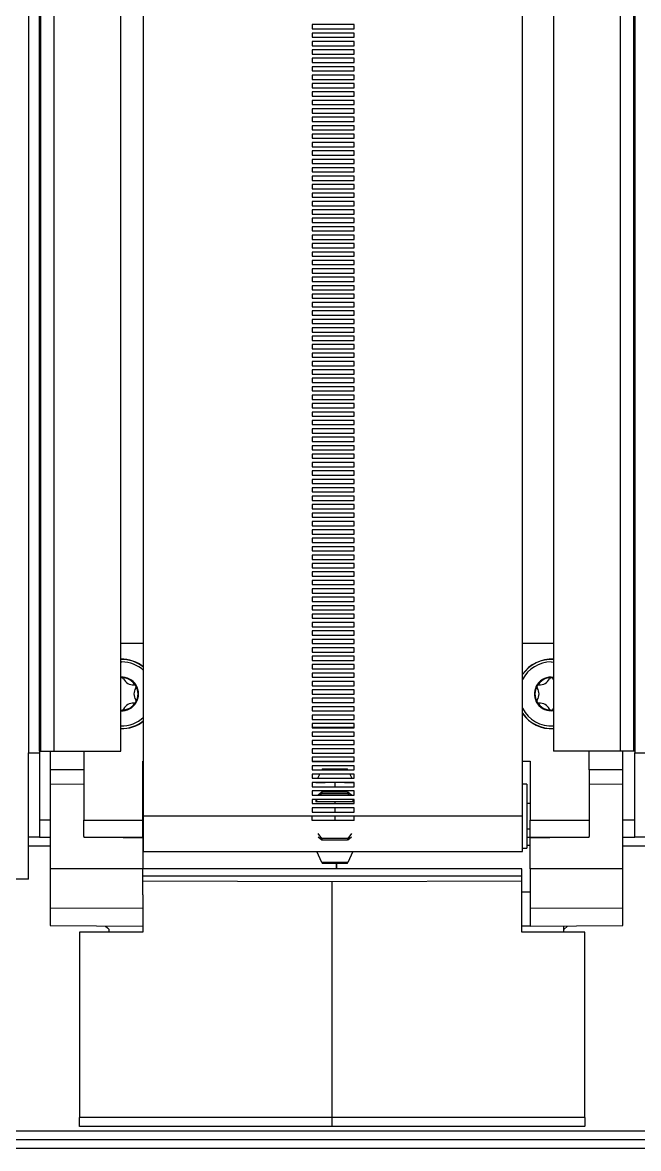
# Paper-space layout 'D' of a CAD drawing. Header units: inches. Extents: x 0 to 136, y 0 to 88.
# Drawn here: x 24.19 to 28.02, y 46.55 to 53.57 of the extents above; entities that cross this region are included whole.
import ezdxf

# ---------------------------------------------------------------- set-up
doc = ezdxf.new("R2010")
doc.units = ezdxf.units.IN
doc.header["$LTSCALE"] = 4
doc.header["$MEASUREMENT"] = 0

psp = doc.layouts.new('D')

# ---------------------------------------------------------------- linework, layer by layer
at = {"color": 7, "linetype": 'Continuous', "lineweight": 25}
for p, q in [((24.2906, 49.0252), (24.2906, 79.7233)), ((24.2973, 79.7233), (24.2973, 49.0252)), ((24.2973, 49.0252), (24.2973, 79.7233)), ((24.3806, 79.7233), (24.3806, 49.0252)), ((27.4957, 79.7233), (27.4957, 49.0252)), ((27.9124, 49.0252), (27.9124, 79.7233)), ((27.9957, 49.0252), (27.9957, 79.7233)), ((27.9957, 79.7233), (27.9957, 49.0252)), ((28.0024, 79.7233), (28.0024, 49.0252)), ((24.2228, 79.1984), (24.2228, 49.0147)), ((24.2906, 79.1984), (24.2906, 49.0147)), ((28.0024, 79.1984), (28.0024, 49.0147)), ((24.7973, 49.0252), (24.7973, 76.0272)), ((24.9404, 48.6199), (24.9404, 76.0247)), ((27.3026, 48.6199), (27.3026, 76.0048)), ((26.2527, 53.5542), (25.9903, 53.5542)), ((25.9903, 53.5542), (25.9903, 53.528)), ((26.2527, 53.5542), (25.9903, 53.5542)), ((26.2527, 53.528), (26.2527, 53.5542)), ((25.9903, 53.528), (26.2527, 53.528)), ((26.2527, 53.5017), (25.9903, 53.5017)), ((25.9903, 53.5017), (25.9903, 53.4755)), ((26.2527, 53.5017), (25.9903, 53.5017)), ((26.2527, 53.4755), (26.2527, 53.5017)), ((25.9903, 53.4755), (26.2527, 53.4755)), ((26.2527, 53.4492), (25.9903, 53.4492)), ((25.9903, 53.4492), (25.9903, 53.423)), ((26.2527, 53.4492), (25.9903, 53.4492)), ((25.9903, 53.423), (26.2527, 53.423)), ((26.2527, 53.423), (26.2527, 53.4492)), ((26.2527, 53.3968), (25.9903, 53.3968)), ((25.9903, 53.3968), (25.9903, 53.3705)), ((26.2527, 53.3968), (25.9903, 53.3968)), ((25.9903, 53.3705), (26.2527, 53.3705)), ((26.2527, 53.3443), (25.9903, 53.3443)), ((25.9903, 53.3443), (25.9903, 53.318)), ((26.2527, 53.3443), (25.9903, 53.3443)), ((26.2527, 53.3705), (26.2527, 53.3968)), ((26.2527, 53.318), (26.2527, 53.3443)), ((25.9903, 53.318), (26.2527, 53.318)), ((26.2527, 53.2918), (25.9903, 53.2918)), ((25.9903, 53.2918), (25.9903, 53.2655)), ((26.2527, 53.2918), (25.9903, 53.2918)), ((26.2527, 53.2655), (26.2527, 53.2918)), ((25.9903, 53.2655), (26.2527, 53.2655)), ((26.2527, 53.2393), (25.9903, 53.2393)), ((25.9903, 53.2393), (25.9903, 53.213)), ((26.2527, 53.2393), (25.9903, 53.2393)), ((25.9903, 53.213), (26.2527, 53.213)), ((26.2527, 53.213), (26.2527, 53.2393)), ((26.2527, 53.1868), (25.9903, 53.1868)), ((25.9903, 53.1868), (25.9903, 53.1605)), ((26.2527, 53.1868), (25.9903, 53.1868)), ((25.9903, 53.1605), (26.2527, 53.1605)), ((26.2527, 53.1343), (25.9903, 53.1343)), ((25.9903, 53.1343), (25.9903, 53.108)), ((26.2527, 53.1343), (25.9903, 53.1343)), ((26.2527, 53.1605), (26.2527, 53.1868)), ((26.2527, 53.108), (26.2527, 53.1343)), ((25.9903, 53.108), (26.2527, 53.108)), ((26.2527, 53.0818), (25.9903, 53.0818)), ((25.9903, 53.0818), (25.9903, 53.0555)), ((26.2527, 53.0818), (25.9903, 53.0818)), ((26.2527, 53.0555), (26.2527, 53.0818)), ((25.9903, 53.0555), (26.2527, 53.0555)), ((26.2527, 53.0293), (25.9903, 53.0293)), ((25.9903, 53.0293), (25.9903, 53.0031)), ((26.2527, 53.0293), (25.9903, 53.0293)), ((25.9903, 53.0031), (26.2527, 53.0031)), ((26.2527, 53.0031), (26.2527, 53.0293)), ((26.2527, 52.9768), (25.9903, 52.9768)), ((25.9903, 52.9768), (25.9903, 52.9506)), ((26.2527, 52.9768), (25.9903, 52.9768)), ((25.9903, 52.9506), (26.2527, 52.9506)), ((26.2527, 52.9243), (25.9903, 52.9243)), ((25.9903, 52.9243), (25.9903, 52.8981)), ((26.2527, 52.9243), (25.9903, 52.9243)), ((26.2527, 52.9506), (26.2527, 52.9768)), ((26.2527, 52.8981), (26.2527, 52.9243)), ((25.9903, 52.8981), (26.2527, 52.8981)), ((26.2527, 52.8718), (25.9903, 52.8718)), ((25.9903, 52.8718), (25.9903, 52.8456)), ((26.2527, 52.8718), (25.9903, 52.8718)), ((26.2527, 52.8456), (26.2527, 52.8718)), ((25.9903, 52.8456), (26.2527, 52.8456)), ((26.2527, 52.8193), (25.9903, 52.8193)), ((25.9903, 52.8193), (25.9903, 52.7931)), ((26.2527, 52.8193), (25.9903, 52.8193)), ((25.9903, 52.7931), (26.2527, 52.7931)), ((26.2527, 52.7931), (26.2527, 52.8193)), ((26.2527, 52.7668), (25.9903, 52.7668)), ((25.9903, 52.7668), (25.9903, 52.7406)), ((26.2527, 52.7668), (25.9903, 52.7668)), ((25.9903, 52.7406), (26.2527, 52.7406)), ((26.2527, 52.7143), (25.9903, 52.7143)), ((25.9903, 52.7143), (25.9903, 52.6881)), ((26.2527, 52.7143), (25.9903, 52.7143)), ((26.2527, 52.7406), (26.2527, 52.7668)), ((26.2527, 52.6881), (26.2527, 52.7143)), ((25.9903, 52.6881), (26.2527, 52.6881)), ((26.2527, 52.6618), (25.9903, 52.6618)), ((25.9903, 52.6618), (25.9903, 52.6356)), ((26.2527, 52.6618), (25.9903, 52.6618)), ((26.2527, 52.6356), (26.2527, 52.6618)), ((25.9903, 52.6356), (26.2527, 52.6356)), ((26.2527, 52.6094), (25.9903, 52.6094)), ((25.9903, 52.6094), (25.9903, 52.5831)), ((26.2527, 52.6094), (25.9903, 52.6094)), ((25.9903, 52.5831), (26.2527, 52.5831)), ((26.2527, 52.5831), (26.2527, 52.6094)), ((26.2527, 52.5569), (25.9903, 52.5569)), ((25.9903, 52.5569), (25.9903, 52.5306)), ((26.2527, 52.5569), (25.9903, 52.5569)), ((25.9903, 52.5306), (26.2527, 52.5306)), ((26.2527, 52.5044), (25.9903, 52.5044)), ((25.9903, 52.5044), (25.9903, 52.4781)), ((26.2527, 52.5044), (25.9903, 52.5044)), ((26.2527, 52.5306), (26.2527, 52.5569)), ((26.2527, 52.4781), (26.2527, 52.5044)), ((25.9903, 52.4781), (26.2527, 52.4781)), ((26.2527, 52.4519), (25.9903, 52.4519)), ((25.9903, 52.4519), (25.9903, 52.4256)), ((26.2527, 52.4519), (25.9903, 52.4519)), ((26.2527, 52.4256), (26.2527, 52.4519)), ((25.9903, 52.4256), (26.2527, 52.4256)), ((26.2527, 52.3994), (25.9903, 52.3994)), ((25.9903, 52.3994), (25.9903, 52.3731)), ((26.2527, 52.3994), (25.9903, 52.3994)), ((25.9903, 52.3731), (26.2527, 52.3731)), ((26.2527, 52.3731), (26.2527, 52.3994)), ((26.2527, 52.3469), (25.9903, 52.3469)), ((25.9903, 52.3469), (25.9903, 52.3206)), ((26.2527, 52.3469), (25.9903, 52.3469)), ((25.9903, 52.3206), (26.2527, 52.3206)), ((26.2527, 52.2944), (25.9903, 52.2944)), ((25.9903, 52.2944), (25.9903, 52.2681)), ((26.2527, 52.2944), (25.9903, 52.2944)), ((26.2527, 52.3206), (26.2527, 52.3469)), ((26.2527, 52.2681), (26.2527, 52.2944)), ((25.9903, 52.2681), (26.2527, 52.2681)), ((26.2527, 52.2419), (25.9903, 52.2419)), ((25.9903, 52.2419), (25.9903, 52.2157)), ((26.2527, 52.2419), (25.9903, 52.2419)), ((26.2527, 52.2157), (26.2527, 52.2419)), ((25.9903, 52.2157), (26.2527, 52.2157)), ((26.2527, 52.1894), (25.9903, 52.1894)), ((25.9903, 52.1894), (25.9903, 52.1632)), ((26.2527, 52.1894), (25.9903, 52.1894)), ((25.9903, 52.1632), (26.2527, 52.1632)), ((26.2527, 52.1632), (26.2527, 52.1894)), ((26.2527, 52.1369), (25.9903, 52.1369)), ((25.9903, 52.1369), (25.9903, 52.1107)), ((26.2527, 52.1369), (25.9903, 52.1369)), ((25.9903, 52.1107), (26.2527, 52.1107)), ((26.2527, 52.0844), (25.9903, 52.0844)), ((25.9903, 52.0844), (25.9903, 52.0582)), ((26.2527, 52.0844), (25.9903, 52.0844)), ((26.2527, 52.1107), (26.2527, 52.1369)), ((26.2527, 52.0582), (26.2527, 52.0844)), ((25.9903, 52.0582), (26.2527, 52.0582)), ((26.2527, 52.0319), (25.9903, 52.0319)), ((25.9903, 52.0319), (25.9903, 52.0057)), ((26.2527, 52.0319), (25.9903, 52.0319)), ((26.2527, 52.0057), (26.2527, 52.0319)), ((25.9903, 52.0057), (26.2527, 52.0057)), ((26.2527, 51.9794), (25.9903, 51.9794)), ((25.9903, 51.9794), (25.9903, 51.9532)), ((26.2527, 51.9794), (25.9903, 51.9794)), ((25.9903, 51.9532), (26.2527, 51.9532)), ((26.2527, 51.9532), (26.2527, 51.9794)), ((26.2527, 51.9269), (25.9903, 51.9269)), ((25.9903, 51.9269), (25.9903, 51.9007)), ((26.2527, 51.9269), (25.9903, 51.9269)), ((25.9903, 51.9007), (26.2527, 51.9007)), ((26.2527, 51.8744), (25.9903, 51.8744)), ((25.9903, 51.8744), (25.9903, 51.8482)), ((26.2527, 51.8744), (25.9903, 51.8744)), ((26.2527, 51.9007), (26.2527, 51.9269)), ((26.2527, 51.8482), (26.2527, 51.8744)), ((25.9903, 51.8482), (26.2527, 51.8482)), ((26.2527, 51.822), (25.9903, 51.822)), ((25.9903, 51.822), (25.9903, 51.7957)), ((26.2527, 51.822), (25.9903, 51.822)), ((26.2527, 51.7957), (26.2527, 51.822)), ((25.9903, 51.7957), (26.2527, 51.7957)), ((26.2527, 51.7695), (25.9903, 51.7695)), ((25.9903, 51.7695), (25.9903, 51.7432)), ((26.2527, 51.7695), (25.9903, 51.7695)), ((25.9903, 51.7432), (26.2527, 51.7432)), ((26.2527, 51.7432), (26.2527, 51.7695)), ((26.2527, 51.717), (25.9903, 51.717)), ((25.9903, 51.717), (25.9903, 51.6907)), ((26.2527, 51.717), (25.9903, 51.717)), ((25.9903, 51.6907), (26.2527, 51.6907)), ((26.2527, 51.6645), (25.9903, 51.6645)), ((25.9903, 51.6645), (25.9903, 51.6382)), ((26.2527, 51.6645), (25.9903, 51.6645)), ((26.2527, 51.6907), (26.2527, 51.717)), ((26.2527, 51.6382), (26.2527, 51.6645)), ((25.9903, 51.6382), (26.2527, 51.6382)), ((26.2527, 51.612), (25.9903, 51.612)), ((25.9903, 51.612), (25.9903, 51.5857)), ((26.2527, 51.612), (25.9903, 51.612)), ((26.2527, 51.5857), (26.2527, 51.612)), ((25.9903, 51.5857), (26.2527, 51.5857)), ((26.2527, 51.5595), (25.9903, 51.5595)), ((25.9903, 51.5595), (25.9903, 51.5332)), ((26.2527, 51.5595), (25.9903, 51.5595)), ((25.9903, 51.5332), (26.2527, 51.5332)), ((26.2527, 51.5332), (26.2527, 51.5595)), ((26.2527, 51.507), (25.9903, 51.507)), ((25.9903, 51.507), (25.9903, 51.4807)), ((26.2527, 51.507), (25.9903, 51.507)), ((25.9903, 51.4807), (26.2527, 51.4807)), ((26.2527, 51.4545), (25.9903, 51.4545)), ((25.9903, 51.4545), (25.9903, 51.4283)), ((26.2527, 51.4545), (25.9903, 51.4545)), ((26.2527, 51.4807), (26.2527, 51.507)), ((26.2527, 51.4283), (26.2527, 51.4545)), ((25.9903, 51.4283), (26.2527, 51.4283)), ((26.2527, 51.402), (25.9903, 51.402)), ((25.9903, 51.402), (25.9903, 51.3758)), ((26.2527, 51.402), (25.9903, 51.402)), ((26.2527, 51.3758), (26.2527, 51.402)), ((25.9903, 51.3758), (26.2527, 51.3758)), ((26.2527, 51.3495), (25.9903, 51.3495)), ((25.9903, 51.3495), (25.9903, 51.3233)), ((26.2527, 51.3495), (25.9903, 51.3495)), ((25.9903, 51.3233), (26.2527, 51.3233)), ((26.2527, 51.3233), (26.2527, 51.3495)), ((26.2527, 51.297), (25.9903, 51.297)), ((25.9903, 51.297), (25.9903, 51.2708)), ((26.2527, 51.297), (25.9903, 51.297)), ((25.9903, 51.2708), (26.2527, 51.2708)), ((26.2527, 51.2445), (25.9903, 51.2445)), ((25.9903, 51.2445), (25.9903, 51.2183)), ((26.2527, 51.2445), (25.9903, 51.2445)), ((26.2527, 51.2708), (26.2527, 51.297)), ((26.2527, 51.2183), (26.2527, 51.2445)), ((25.9903, 51.2183), (26.2527, 51.2183)), ((26.2527, 51.192), (25.9903, 51.192)), ((25.9903, 51.192), (25.9903, 51.1658)), ((26.2527, 51.192), (25.9903, 51.192)), ((26.2527, 51.1658), (26.2527, 51.192)), ((25.9903, 51.1658), (26.2527, 51.1658)), ((26.2527, 51.1395), (25.9903, 51.1395)), ((25.9903, 51.1395), (25.9903, 51.1133)), ((26.2527, 51.1395), (25.9903, 51.1395)), ((25.9903, 51.1133), (26.2527, 51.1133)), ((26.2527, 51.1133), (26.2527, 51.1395)), ((26.2527, 51.087), (25.9903, 51.087)), ((25.9903, 51.087), (25.9903, 51.0608)), ((26.2527, 51.087), (25.9903, 51.087)), ((25.9903, 51.0608), (26.2527, 51.0608)), ((26.2527, 51.0346), (25.9903, 51.0346)), ((25.9903, 51.0346), (25.9903, 51.0083)), ((26.2527, 51.0346), (25.9903, 51.0346)), ((26.2527, 51.0608), (26.2527, 51.087)), ((26.2527, 51.0083), (26.2527, 51.0346)), ((25.9903, 51.0083), (26.2527, 51.0083)), ((26.2527, 50.9821), (25.9903, 50.9821)), ((25.9903, 50.9821), (25.9903, 50.9558)), ((26.2527, 50.9821), (25.9903, 50.9821)), ((25.9903, 50.9558), (26.2527, 50.9558)), ((26.2527, 50.9558), (26.2527, 50.9821)), ((26.2527, 50.9296), (25.9903, 50.9296)), ((25.9903, 50.9296), (25.9903, 50.9033)), ((26.2527, 50.9296), (25.9903, 50.9296)), ((25.9903, 50.9033), (26.2527, 50.9033)), ((26.2527, 50.9033), (26.2527, 50.9296)), ((26.2527, 50.8771), (25.9903, 50.8771)), ((25.9903, 50.8771), (25.9903, 50.8508)), ((26.2527, 50.8771), (25.9903, 50.8771)), ((25.9903, 50.8508), (26.2527, 50.8508)), ((26.2527, 50.8246), (25.9903, 50.8246)), ((25.9903, 50.8246), (25.9903, 50.7983)), ((26.2527, 50.8246), (25.9903, 50.8246)), ((26.2527, 50.8508), (26.2527, 50.8771)), ((26.2527, 50.7983), (26.2527, 50.8246)), ((25.9903, 50.7983), (26.2527, 50.7983)), ((26.2527, 50.7721), (25.9903, 50.7721)), ((25.9903, 50.7721), (25.9903, 50.7458)), ((26.2527, 50.7721), (25.9903, 50.7721)), ((25.9903, 50.7458), (26.2527, 50.7458)), ((26.2527, 50.7458), (26.2527, 50.7721)), ((26.2527, 50.7196), (25.9903, 50.7196)), ((25.9903, 50.7196), (25.9903, 50.6933)), ((26.2527, 50.7196), (25.9903, 50.7196)), ((25.9903, 50.6933), (26.2527, 50.6933)), ((26.2527, 50.6933), (26.2527, 50.7196)), ((26.2527, 50.6671), (25.9903, 50.6671)), ((25.9903, 50.6671), (25.9903, 50.6409)), ((26.2527, 50.6671), (25.9903, 50.6671)), ((25.9903, 50.6409), (26.2527, 50.6409)), ((26.2527, 50.6146), (25.9903, 50.6146)), ((25.9903, 50.6146), (25.9903, 50.5884)), ((26.2527, 50.6146), (25.9903, 50.6146)), ((26.2527, 50.6409), (26.2527, 50.6671)), ((26.2527, 50.5884), (26.2527, 50.6146)), ((25.9903, 50.5884), (26.2527, 50.5884)), ((26.2527, 50.5621), (25.9903, 50.5621)), ((25.9903, 50.5621), (25.9903, 50.5359)), ((26.2527, 50.5621), (25.9903, 50.5621)), ((25.9903, 50.5359), (26.2527, 50.5359)), ((26.2527, 50.5359), (26.2527, 50.5621)), ((26.2527, 50.5096), (25.9903, 50.5096)), ((25.9903, 50.5096), (25.9903, 50.4834)), ((26.2527, 50.5096), (25.9903, 50.5096)), ((25.9903, 50.4834), (26.2527, 50.4834)), ((26.2527, 50.4834), (26.2527, 50.5096)), ((26.2527, 50.4571), (25.9903, 50.4571)), ((25.9903, 50.4571), (25.9903, 50.4309)), ((26.2527, 50.4571), (25.9903, 50.4571)), ((25.9903, 50.4309), (26.2527, 50.4309)), ((26.2527, 50.4046), (25.9903, 50.4046)), ((25.9903, 50.4046), (25.9903, 50.3784)), ((26.2527, 50.4046), (25.9903, 50.4046)), ((26.2527, 50.4309), (26.2527, 50.4571)), ((26.2527, 50.3784), (26.2527, 50.4046)), ((25.9903, 50.3784), (26.2527, 50.3784)), ((26.2527, 50.3521), (25.9903, 50.3521)), ((25.9903, 50.3521), (25.9903, 50.3259)), ((26.2527, 50.3521), (25.9903, 50.3521)), ((25.9903, 50.3259), (26.2527, 50.3259)), ((26.2527, 50.3259), (26.2527, 50.3521)), ((26.2527, 50.2996), (25.9903, 50.2996)), ((25.9903, 50.2996), (25.9903, 50.2734)), ((26.2527, 50.2996), (25.9903, 50.2996)), ((25.9903, 50.2734), (26.2527, 50.2734)), ((26.2527, 50.2734), (26.2527, 50.2996)), ((26.2527, 50.2471), (25.9903, 50.2471)), ((25.9903, 50.2471), (25.9903, 50.2209)), ((26.2527, 50.2471), (25.9903, 50.2471)), ((25.9903, 50.2209), (26.2527, 50.2209)), ((26.2527, 50.1947), (25.9903, 50.1947)), ((25.9903, 50.1947), (25.9903, 50.1684)), ((26.2527, 50.1947), (25.9903, 50.1947)), ((26.2527, 50.2209), (26.2527, 50.2471)), ((26.2527, 50.1684), (26.2527, 50.1947)), ((25.9903, 50.1684), (26.2527, 50.1684)), ((26.2527, 50.1422), (25.9903, 50.1422)), ((25.9903, 50.1422), (25.9903, 50.1159)), ((26.2527, 50.1422), (25.9903, 50.1422)), ((25.9903, 50.1159), (26.2527, 50.1159)), ((26.2527, 50.1159), (26.2527, 50.1422)), ((26.2527, 50.0897), (25.9903, 50.0897)), ((25.9903, 50.0897), (25.9903, 50.0634)), ((26.2527, 50.0897), (25.9903, 50.0897)), ((25.9903, 50.0634), (26.2527, 50.0634)), ((26.2527, 50.0634), (26.2527, 50.0897)), ((26.2527, 50.0372), (25.9903, 50.0372)), ((25.9903, 50.0372), (25.9903, 50.0109)), ((26.2527, 50.0372), (25.9903, 50.0372)), ((25.9903, 50.0109), (26.2527, 50.0109)), ((26.2527, 49.9847), (25.9903, 49.9847)), ((25.9903, 49.9847), (25.9903, 49.9584)), ((26.2527, 49.9847), (25.9903, 49.9847)), ((26.2527, 50.0109), (26.2527, 50.0372)), ((26.2527, 49.9584), (26.2527, 49.9847)), ((25.9903, 49.9584), (26.2527, 49.9584)), ((26.2527, 49.9322), (25.9903, 49.9322)), ((25.9903, 49.9322), (25.9903, 49.9059)), ((26.2527, 49.9322), (25.9903, 49.9322)), ((25.9903, 49.9059), (26.2527, 49.9059)), ((26.2527, 49.9059), (26.2527, 49.9322)), ((26.2527, 49.8797), (25.9903, 49.8797)), ((25.9903, 49.8797), (25.9903, 49.8534)), ((26.2527, 49.8797), (25.9903, 49.8797)), ((25.9903, 49.8534), (26.2527, 49.8534)), ((26.2527, 49.8534), (26.2527, 49.8797)), ((26.2527, 49.8272), (25.9903, 49.8272)), ((25.9903, 49.8272), (25.9903, 49.801)), ((26.2527, 49.8272), (25.9903, 49.8272)), ((25.9903, 49.801), (26.2527, 49.801)), ((26.2527, 49.7747), (25.9903, 49.7747)), ((25.9903, 49.7747), (25.9903, 49.7485)), ((26.2527, 49.7747), (25.9903, 49.7747)), ((26.2527, 49.801), (26.2527, 49.8272)), ((26.2527, 49.7485), (26.2527, 49.7747)), ((24.9404, 49.6971), (24.7973, 49.6971)), ((25.9903, 49.7485), (26.2527, 49.7485)), ((26.2527, 49.7222), (25.9903, 49.7222)), ((25.9903, 49.7222), (25.9903, 49.696)), ((26.2527, 49.7222), (25.9903, 49.7222)), ((25.9903, 49.6971), (26.2527, 49.6971)), ((25.9903, 49.696), (26.2527, 49.696)), ((26.2527, 49.696), (26.2527, 49.7222)), ((27.4957, 49.6971), (27.3026, 49.6971)), ((26.2527, 49.6697), (25.9903, 49.6697)), ((25.9903, 49.6697), (25.9903, 49.6435)), ((26.2527, 49.6697), (25.9903, 49.6697)), ((25.9903, 49.6435), (26.2527, 49.6435)), ((26.2527, 49.6435), (26.2527, 49.6697)), ((24.7973, 49.5815), (24.8039, 49.5816)), ((26.2527, 49.6172), (25.9903, 49.6172)), ((25.9903, 49.6172), (25.9903, 49.591)), ((26.2527, 49.6172), (25.9903, 49.6172)), ((25.9903, 49.591), (26.2527, 49.591)), ((26.2527, 49.5647), (25.9903, 49.5647)), ((25.9903, 49.5647), (25.9903, 49.5385)), ((26.2527, 49.5647), (25.9903, 49.5647)), ((26.2527, 49.591), (26.2527, 49.6172)), ((26.2527, 49.5385), (26.2527, 49.5647)), ((27.4811, 49.5816), (27.4957, 49.5811)), ((24.8039, 49.4834), (24.7973, 49.4832)), ((25.9903, 49.5385), (26.2527, 49.5385)), ((26.2527, 49.5122), (25.9903, 49.5122)), ((25.9903, 49.5122), (25.9903, 49.486)), ((26.2527, 49.5122), (25.9903, 49.5122)), ((25.9903, 49.486), (26.2527, 49.486)), ((26.2527, 49.486), (26.2527, 49.5122)), ((27.4811, 49.4871), (27.4957, 49.4861)), ((26.2527, 49.4597), (25.9903, 49.4597)), ((25.9903, 49.4597), (25.9903, 49.4335)), ((26.2527, 49.4597), (25.9903, 49.4597)), ((25.9903, 49.4335), (26.2527, 49.4335)), ((26.2527, 49.4335), (26.2527, 49.4597)), ((27.4957, 49.4706), (27.4924, 49.4764)), ((26.2527, 49.4073), (25.9903, 49.4073)), ((25.9903, 49.4073), (25.9903, 49.381)), ((26.2527, 49.4073), (25.9903, 49.4073)), ((25.9903, 49.381), (26.2527, 49.381)), ((26.2527, 49.3548), (25.9903, 49.3548)), ((25.9903, 49.3548), (25.9903, 49.3285)), ((26.2527, 49.3548), (25.9903, 49.3548)), ((26.2527, 49.381), (26.2527, 49.4073)), ((26.2527, 49.3285), (26.2527, 49.3548)), ((24.7973, 49.281), (24.8039, 49.2808)), ((25.9903, 49.3285), (26.2527, 49.3285)), ((26.2527, 49.3023), (25.9903, 49.3023)), ((25.9903, 49.3023), (25.9903, 49.276)), ((26.2527, 49.3023), (25.9903, 49.3023)), ((25.9903, 49.276), (26.2527, 49.276)), ((26.2527, 49.276), (26.2527, 49.3023)), ((27.4924, 49.2879), (27.4957, 49.2926)), ((26.2527, 49.2498), (25.9903, 49.2498)), ((25.9903, 49.2498), (25.9903, 49.2235)), ((26.2527, 49.2498), (25.9903, 49.2498)), ((25.9903, 49.2235), (26.2527, 49.2235)), ((26.2527, 49.2235), (26.2527, 49.2498)), ((26.2527, 49.1973), (25.9903, 49.1973)), ((25.9903, 49.1973), (25.9903, 49.171)), ((26.2527, 49.1973), (25.9903, 49.1973)), ((26.2527, 49.1721), (25.9903, 49.1721)), ((25.9903, 49.171), (26.2527, 49.171)), ((26.2527, 49.1448), (25.9903, 49.1448)), ((25.9903, 49.1448), (25.9903, 49.1185)), ((26.2527, 49.171), (26.2527, 49.1973)), ((26.2527, 49.1185), (26.2527, 49.1448)), ((25.9903, 49.1185), (26.2527, 49.1185)), ((26.2527, 49.0923), (25.9903, 49.0923)), ((25.9903, 49.0923), (25.9903, 49.066)), ((25.9903, 49.066), (26.2527, 49.066)), ((26.2527, 49.066), (26.2527, 49.0923)), ((24.2228, 49.0147), (24.2906, 49.0147)), ((24.2228, 48.7361), (24.2228, 49.0147)), ((24.2906, 49.0252), (24.2973, 49.0252)), ((24.2906, 49.0147), (24.2906, 48.4897)), ((24.2973, 49.0252), (24.3806, 49.0252)), ((24.3577, 49.0252), (24.3577, 48.9097)), ((24.3806, 49.0252), (24.7973, 49.0252)), ((24.5677, 49.0252), (24.5677, 48.9092)), ((26.2527, 49.0398), (25.9903, 49.0398)), ((25.9903, 49.0398), (25.9903, 49.0136)), ((25.9903, 49.0136), (26.2527, 49.0136)), ((26.2527, 49.0136), (26.2527, 49.0398)), ((27.9124, 49.0252), (27.4957, 49.0252)), ((27.7173, 48.9092), (27.7173, 49.0252)), ((27.9957, 49.0252), (27.9124, 49.0252)), ((27.9273, 48.9097), (27.9273, 49.0252)), ((28.0024, 49.0252), (27.9957, 49.0252)), ((28.0024, 49.0147), (28.0701, 49.0147)), ((28.0024, 48.4897), (28.0024, 49.0147)), ((24.9351, 48.9622), (24.9404, 48.9622)), ((24.9351, 48.6256), (24.9351, 48.9622)), ((26.2527, 48.9873), (25.9903, 48.9873)), ((25.9903, 48.9873), (25.9903, 48.9611)), ((25.9903, 48.9622), (26.2527, 48.9622)), ((25.9903, 48.9611), (26.2527, 48.9611)), ((26.2527, 48.9348), (25.9903, 48.9348)), ((25.9903, 48.9348), (25.9903, 48.9086)), ((26.2527, 48.9348), (25.9903, 48.9348)), ((26.2527, 48.9611), (26.2527, 48.9873)), ((26.2527, 48.9086), (26.2527, 48.9348)), ((27.3026, 48.9622), (27.3498, 48.9622)), ((27.3498, 48.9622), (27.3498, 48.5947)), ((24.5677, 48.9092), (24.3577, 48.9097)), ((24.3577, 48.9097), (24.3577, 48.8188)), ((24.5677, 48.906), (24.5677, 48.9092)), ((24.5677, 48.906), (24.5677, 48.5947)), ((25.9903, 48.9086), (26.2527, 48.9086)), ((26.2527, 48.8823), (25.9903, 48.8823)), ((25.9903, 48.8823), (25.9903, 48.8561)), ((26.2527, 48.8823), (25.9903, 48.8823)), ((25.9903, 48.8561), (26.2527, 48.8561)), ((26.0263, 48.8561), (26.0385, 48.8823)), ((26.0507, 48.9086), (26.0511, 48.9095)), ((26.0532, 48.9141), (26.0511, 48.9095)), ((26.0511, 48.9095), (26.2128, 48.9095)), ((26.2107, 48.9141), (26.0532, 48.9141)), ((26.2128, 48.9095), (26.2107, 48.9141)), ((26.2128, 48.9095), (26.2133, 48.9086)), ((26.2255, 48.8823), (26.2377, 48.8561)), ((26.2527, 48.8561), (26.2527, 48.8823)), ((27.9273, 48.9097), (27.7173, 48.9092)), ((27.7173, 48.9092), (27.7173, 48.906)), ((27.7173, 48.906), (27.7173, 48.5947)), ((27.9273, 48.8188), (27.9273, 48.9097)), ((24.5677, 48.8183), (24.3577, 48.8188)), ((24.3577, 48.8188), (24.3577, 48.2929)), ((24.9404, 48.8205), (24.9351, 48.8205)), ((26.0048, 48.8298), (25.9903, 48.8297)), ((26.2527, 48.8298), (25.9903, 48.8298)), ((25.9903, 48.8298), (25.9903, 48.8036)), ((26.2527, 48.8298), (25.9903, 48.8298)), ((25.9903, 48.8036), (26.2527, 48.8036)), ((26.0139, 48.8298), (26.0139, 48.8293)), ((26.0139, 48.8293), (26.0723, 48.8298)), ((26.0139, 48.8293), (26.0141, 48.8298)), ((26.132, 48.8298), (26.132, 48.8036)), ((26.1917, 48.8298), (26.2501, 48.8293)), ((26.2499, 48.8298), (26.2501, 48.8293)), ((26.2501, 48.8293), (26.2501, 48.8298)), ((26.2527, 48.8036), (26.2527, 48.8298)), ((27.3288, 48.8205), (27.3026, 48.8207)), ((27.3288, 48.8205), (27.3288, 48.621)), ((27.9273, 48.8188), (27.7173, 48.8183)), ((27.9273, 48.2929), (27.9273, 48.8188)), ((24.2228, 48.2273), (24.2228, 48.7361)), ((26.2527, 48.7773), (25.9903, 48.7773)), ((25.9903, 48.7773), (25.9903, 48.7511)), ((26.2527, 48.7773), (25.9903, 48.7773)), ((25.9903, 48.7511), (26.2527, 48.7511)), ((26.2527, 48.7248), (25.9903, 48.7248)), ((25.9903, 48.7248), (25.9903, 48.6986)), ((26.0172, 48.7248), (25.9903, 48.7248)), ((26.0139, 48.7115), (26.024, 48.7248)), ((26.0139, 48.7248), (26.0139, 48.7115)), ((26.0139, 48.7115), (26.132, 48.7121)), ((26.0511, 48.7697), (26.0287, 48.7511)), ((26.0438, 48.7511), (26.0511, 48.7607)), ((26.0511, 48.7697), (26.0511, 48.7607)), ((26.0511, 48.7607), (26.2128, 48.7607)), ((26.2119, 48.7701), (26.052, 48.7701)), ((26.132, 48.7773), (26.132, 48.7701)), ((26.132, 48.7121), (26.2501, 48.7115)), ((26.132, 48.7121), (26.132, 48.6986)), ((26.2128, 48.7607), (26.2128, 48.7697)), ((26.2353, 48.7511), (26.2128, 48.7697)), ((26.2128, 48.7607), (26.2201, 48.7511)), ((26.24, 48.7248), (26.2501, 48.7115)), ((26.2527, 48.7248), (26.2467, 48.7248)), ((26.2501, 48.7115), (26.2501, 48.7248)), ((26.2527, 48.7511), (26.2527, 48.7773)), ((26.2527, 48.6986), (26.2527, 48.7248)), ((25.9903, 48.6986), (26.2527, 48.6986)), ((26.2527, 48.6723), (25.9903, 48.6723)), ((25.9903, 48.6723), (25.9903, 48.6461)), ((25.9903, 48.6461), (26.2527, 48.6461)), ((26.132, 48.6723), (26.132, 48.6461)), ((26.2527, 48.6461), (26.2527, 48.6723)), ((27.3498, 48.6997), (27.3288, 48.6997)), ((24.2906, 48.5972), (24.3577, 48.5972)), ((24.5677, 48.5947), (24.9351, 48.5947)), ((24.5677, 48.4934), (24.5677, 48.5947)), ((24.9351, 48.621), (24.9351, 48.6256)), ((24.9351, 48.6163), (24.9351, 48.621)), ((24.9351, 48.5947), (24.9351, 48.6163)), ((24.9351, 48.5947), (24.9351, 48.59)), ((24.9351, 48.4833), (24.9351, 48.59)), ((25.9903, 48.6199), (24.9404, 48.6199)), ((24.9404, 48.3994), (24.9404, 48.6199)), ((26.2527, 48.6199), (25.9903, 48.6199)), ((25.9903, 48.5936), (25.9903, 48.6199)), ((26.2527, 48.5936), (25.9903, 48.5936)), ((26.132, 48.6199), (26.132, 48.5936)), ((27.3026, 48.6199), (26.2527, 48.6199)), ((26.2527, 48.5936), (26.2527, 48.6199)), ((27.3026, 48.3994), (27.3026, 48.6199)), ((27.3288, 48.621), (27.3288, 48.4214)), ((27.3498, 48.5947), (27.7173, 48.5947)), ((27.3498, 48.4897), (27.3498, 48.5947)), ((27.7173, 48.5947), (27.7173, 48.4934)), ((27.9273, 48.5972), (28.0024, 48.5972)), ((26.0511, 48.4812), (26.0282, 48.5115)), ((26.2358, 48.5115), (26.2128, 48.4812)), ((27.3288, 48.5422), (27.3498, 48.5422)), ((24.2906, 48.4897), (24.2228, 48.4897)), ((24.2228, 48.436), (24.3577, 48.436)), ((24.2906, 48.4897), (24.3577, 48.4897)), ((24.5677, 48.4934), (24.5677, 48.4897)), ((24.9351, 48.4833), (24.5677, 48.4897)), ((24.5677, 48.4897), (24.9351, 48.4897)), ((24.7252, 48.4897), (24.7252, 48.487)), ((24.9351, 48.4833), (24.9351, 48.2916)), ((26.0277, 48.4916), (26.0511, 48.4722)), ((26.0511, 48.4812), (26.0511, 48.4722)), ((26.2128, 48.4812), (26.0511, 48.4812)), ((26.052, 48.4718), (26.2119, 48.4718)), ((26.2128, 48.4722), (26.2362, 48.4916)), ((26.2128, 48.4722), (26.2128, 48.4812)), ((27.3288, 48.4897), (27.3498, 48.4897)), ((27.3498, 48.4372), (27.3288, 48.4372)), ((27.7173, 48.4897), (27.3498, 48.4833)), ((27.3498, 48.4833), (27.3498, 48.4897)), ((27.3498, 48.4897), (27.7173, 48.4897)), ((27.3498, 48.2916), (27.3498, 48.4833)), ((27.5598, 48.4897), (27.5598, 48.487)), ((27.691, 48.4893), (27.691, 48.4897)), ((27.7173, 48.4897), (27.7173, 48.4934)), ((27.9273, 48.4897), (28.0024, 48.4897)), ((27.9273, 48.436), (28.1372, 48.436)), ((28.0701, 48.4897), (28.0024, 48.4897)), ((24.9351, 48.4214), (24.9404, 48.4214)), ((24.9404, 48.3994), (27.3026, 48.3994)), ((26.0511, 48.3324), (26.02, 48.3994)), ((26.244, 48.3994), (26.2128, 48.3324)), ((27.3026, 48.4212), (27.3288, 48.4214)), ((24.9351, 48.2916), (24.3577, 48.2929)), ((24.3577, 48.2929), (24.3577, 48.0497)), ((27.2973, 48.2929), (24.9351, 48.2929)), ((24.9351, 48.1294), (24.9351, 48.2916)), ((26.2128, 48.3324), (26.0511, 48.3324)), ((26.0511, 48.3324), (26.0532, 48.3278)), ((26.0532, 48.3278), (26.2107, 48.3278)), ((26.1425, 48.3278), (26.1425, 48.2929)), ((26.1425, 48.2929), (26.1425, 48.3278)), ((26.2107, 48.3278), (26.2128, 48.3324)), ((27.2973, 48.2437), (27.2973, 48.2929)), ((27.9273, 48.2929), (27.3498, 48.2916)), ((27.3498, 48.2916), (27.3498, 48.0473)), ((27.9273, 48.0497), (27.9273, 48.2929)), ((24.2228, 48.2273), (24.1428, 48.2273)), ((27.2973, 48.2456), (24.9351, 48.2456)), ((27.2973, 48.2159), (27.2973, 48.2456)), ((26.1162, 48.2119), (24.9351, 48.2159)), ((27.2973, 48.2159), (26.1162, 48.2119)), ((26.1162, 46.7416), (26.1162, 48.2119)), ((27.2973, 47.8966), (27.2973, 48.2159)), ((27.2973, 48.1485), (27.3498, 48.1485)), ((24.9351, 48.1294), (24.9351, 47.8966)), ((24.3577, 48.0497), (24.9351, 48.0473)), ((24.3577, 48.0497), (24.3577, 47.9385)), ((27.3498, 48.0473), (27.9273, 48.0497)), ((27.3498, 48.0473), (27.3498, 47.9335)), ((27.9273, 47.9385), (27.9273, 48.0497)), ((24.3577, 47.9385), (24.9351, 47.9335)), ((27.3498, 47.9335), (27.9273, 47.9385)), ((24.9351, 47.8966), (24.5414, 47.8964)), ((24.5414, 47.8964), (24.5414, 46.741)), ((24.7252, 47.8965), (24.7252, 47.913)), ((27.3498, 47.9343), (27.2973, 47.9343)), ((27.691, 47.8964), (27.2973, 47.8966)), ((27.5823, 47.9355), (27.5598, 47.913)), ((27.5598, 47.913), (27.5598, 47.9353)), ((27.5598, 47.8965), (27.5598, 47.9353)), ((27.691, 46.741), (27.691, 47.8964)), ((26.1162, 46.7416), (24.5414, 46.741)), ((24.5414, 46.6871), (24.5414, 46.741)), ((24.5414, 46.6871), (26.1162, 46.6877)), ((24.5414, 46.6859), (24.5414, 46.6871)), ((26.1162, 46.6857), (24.5414, 46.6859)), ((26.1162, 46.6877), (26.1162, 46.7416)), ((27.691, 46.741), (26.1162, 46.7416)), ((26.1162, 46.6877), (27.691, 46.6871)), ((27.691, 46.6863), (26.1162, 46.6857)), ((27.691, 46.741), (27.691, 46.6871)), ((27.691, 46.6863), (27.691, 46.6871)), ((43.1466, 46.6562), (16.6949, 46.6562)), ((42.8841, 46.6025), (16.9574, 46.6025)), ((42.8841, 46.5487), (16.9574, 46.5487))]:
    psp.add_line(p, q, dxfattribs=at)
at = {"color": 7, "linetype": 'Continuous', "lineweight": 25, "flags": 128}
for points in [[(27.4957, 49.4824), (27.4943, 49.4826), (27.4811, 49.4834)], [(27.4811, 49.2808), (27.4943, 49.2817), (27.4957, 49.2819)], [(24.7027, 47.9355), (24.7149, 47.9233), (24.7252, 47.913)]]:
    psp.add_lwpolyline(points, dxfattribs=at)
at = {"color": 7, "linetype": 'Continuous', "lineweight": 25}
for centre, radius, start, end in [((24.8039, 49.3821), 0.2164, 50.89159, 91.7587), ((24.8039, 49.3821), 0.2152, 50.6433, 91.76807), ((24.8039, 49.3821), 0.1995, 46.82645, 90), ((27.4811, 49.3821), 0.2164, 86.12573, 145.57622), ((27.4811, 49.3821), 0.2152, 86.10508, 146.02365), ((27.4811, 49.3821), 0.1995, 90, 153.47465), ((24.8039, 49.3821), 0.105, 266.37362, 93.62638), ((24.8033, 49.4731), 0.0104, 86.78459, 125.81786), ((24.8039, 49.3821), 0.1013, 30, 90), ((24.8039, 49.4708), 0.0127, 26.23608, 90), ((27.4811, 49.3821), 0.105, 90, 278.00445), ((27.4811, 49.3821), 0.1013, 90, 150), ((27.4811, 49.4708), 0.0127, 90, 153.76392), ((27.4811, 49.4708), 0.0127, 26.23608, 90), ((24.8754, 49.506), 0.0671, 206.23608, 273.76392), ((24.8807, 49.4264), 0.0127, 30, 93.76392), ((24.947, 49.3821), 0.0671, 146.23608, 213.76392), ((24.8807, 49.4264), 0.0127, 326.23608, 30), ((24.8039, 49.3821), 0.1013, 330, 30), ((27.4811, 49.3821), 0.1013, 150, 210), ((27.4043, 49.4264), 0.0127, 150, 213.76392), ((27.4043, 49.4264), 0.0127, 86.23608, 150), ((27.338, 49.3821), 0.0671, 326.23608, 33.76392), ((27.4095, 49.506), 0.0671, 266.23608, 333.76392), ((24.8807, 49.3378), 0.0127, 330, 33.76392), ((27.4043, 49.3378), 0.0127, 146.23608, 210), ((24.8035, 49.2911), 0.0103, 232.55895, 272.18273), ((24.8039, 49.3821), 0.1013, 270, 330), ((24.8039, 49.2935), 0.0127, 270, 333.76392), ((24.8754, 49.2582), 0.0671, 86.23608, 153.76392), ((24.8807, 49.3378), 0.0127, 266.23608, 330), ((27.4811, 49.3821), 0.1995, 206.52535, 274.20295), ((27.4811, 49.3821), 0.1013, 210, 270), ((27.4043, 49.3378), 0.0127, 210, 273.76392), ((27.4095, 49.2582), 0.0671, 26.23608, 93.76392), ((27.4811, 49.2935), 0.0127, 206.23608, 270), ((27.4811, 49.2935), 0.0127, 270, 333.76392), ((24.8039, 49.3821), 0.1995, 268.0923, 313.17355), ((24.8039, 49.3821), 0.2152, 268.23193, 309.3567), ((24.8039, 49.3821), 0.2164, 268.2413, 309.10841), ((27.4811, 49.3821), 0.2152, 213.97635, 273.89492), ((27.4811, 49.3821), 0.2164, 214.42378, 273.87427)]:
    psp.add_arc(centre, radius, start, end, dxfattribs=at)

doc.saveas('drawing.dxf')
